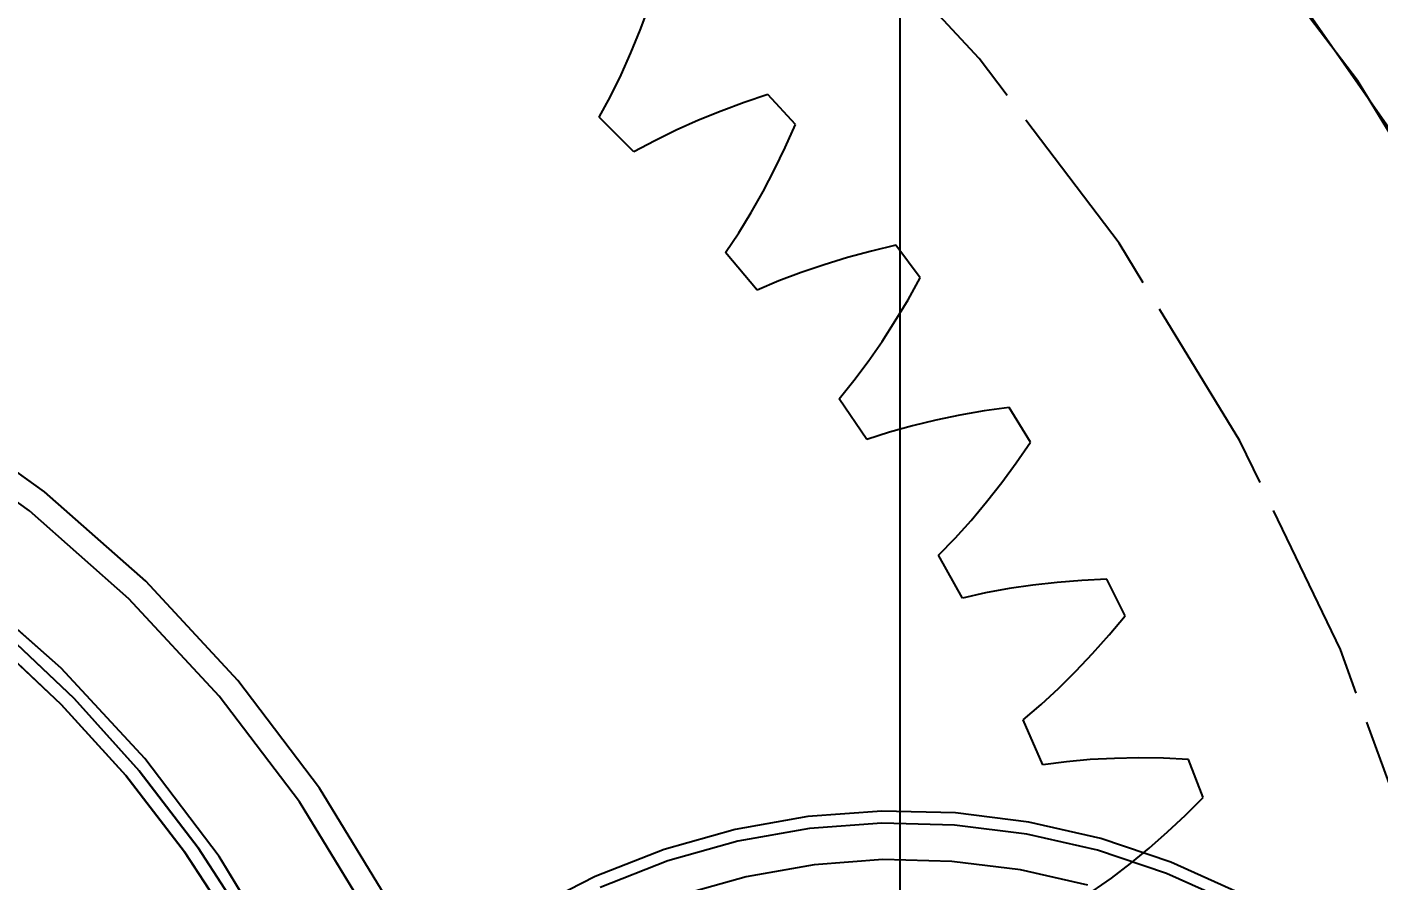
# Model space of a CAD drawing. Header units: millimetres. Extents: x -9 to 221, y -53 to 196.
# Drawn here: x 32.06 to 43.19, y 151.22 to 158.25 of the extents above; entities that cross this region are included whole.
import ezdxf

# ---------------------------------------------------------------- set-up
doc = ezdxf.new("R2010")
doc.units = ezdxf.units.MM
doc.linetypes.add('DASHED', pattern=[1.524, 1.27, -0.254])
for name, color, linetype in [('DIMS', 3, 'CONTINUOUS'), ('HIDDEN', 8, 'DASHED'), ('VISIBLE', 7, 'CONTINUOUS')]:
    doc.layers.add(name, color=color, linetype=linetype)
doc.styles.add('OpenSansCondensed-Light', font='OpenSansCondensed-Light.ttf')
doc.dimstyles.new('EZDXF', dxfattribs={"dimtxt": 0.25, "dimasz": 0.175, "dimexe": 0.375, "dimexo": 0.125, "dimgap": 0.1, "dimtad": 1, "dimlfac": 100, "dimzin": 12, "dimdsep": 46, "dimtxsty": 'OpenSansCondensed-Light', "dimblk": 'ARCHTICK', "dimcen": 2.5, "dimazin": 3, "dimtfac": 0.5, "dimtmove": 2, "dimatfit": 3})

# ---------------------------------------------------------------- blocks, each defined once
blk = doc.blocks.new('_ARCHTICK')
at = {"color": 0, "linetype": 'BYBLOCK', "const_width": 0.15}
blk.add_lwpolyline([(-0.5, -0.5), (0.5, 0.5)], dxfattribs=at)

msp = doc.modelspace()

# ---------------------------------------------------------------- linework, layer by layer
at = {"layer": 'HIDDEN'}
for points in [[(46.75, 145.7), (46.64316, 147.84071), (46.32371, 149.96014), (45.79482, 152.03724), (45.06174, 154.05135), (44.13176, 155.98246), (43.01413, 157.81138), (41.71996, 159.51993), (40.26209, 161.09114), (38.65503, 162.50938), (36.91474, 163.76056), (35.05853, 164.83224), (33.10483, 165.71379), (31.07307, 166.39642), (28.98344, 166.87337), (26.8567, 167.13988), (24.71399, 167.19332), (22.57661, 167.03314), (20.4658, 166.66095), (18.40254, 166.08044), (16.40733, 165.29738), (14.5, 164.31955), (12.69951, 163.15667)], [(43.29431, 157.38986), (42.40847, 158.65519), (41.43407, 159.85366), (40.37613, 160.97907), (39.24013, 162.02563), (38.03193, 162.98792), (36.75775, 163.86099), (35.42418, 164.64033), (34.0381, 165.32191), (32.60666, 165.90222), (31.13725, 166.37826), (29.63746, 166.74757), (28.11502, 167.00825), (26.57779, 167.15896), (25.03372, 167.19891), (23.49075, 167.1279), (21.95687, 166.9463), (20.43999, 166.65504), (18.94793, 166.25563), (17.48839, 165.75012), (16.06892, 165.14113), (14.69683, 164.43181), (13.37921, 163.6258)], [(44.375, 145.7), (44.27996, 147.60424), (43.9958, 149.48954), (43.52533, 151.33719), (42.87323, 153.12882), (42.04599, 154.84661), (41.05182, 156.4735), (39.9006, 157.99331), (38.60378, 159.39095), (37.17424, 160.65253), (35.6262, 161.7655), (33.97503, 162.7188), (32.23715, 163.50296), (30.42982, 164.11019), (28.57102, 164.53445), (26.67921, 164.77152), (24.7732, 164.81906), (22.87193, 164.67657), (20.99429, 164.3455), (19.15894, 163.82911), (17.38413, 163.13255), (15.6875, 162.26274), (14.0859, 161.22831), (12.59526, 160.03957)], [(44.375, 145.7), (44.27996, 147.60424), (43.9958, 149.48954), (43.52533, 151.33719), (42.87323, 153.12882), (42.04599, 154.84661), (41.05182, 156.4735), (39.9006, 157.99331), (38.60378, 159.39095), (37.17424, 160.65253), (35.6262, 161.7655), (33.97503, 162.7188), (32.23715, 163.50296), (30.42982, 164.11019), (28.57102, 164.53445), (26.67921, 164.77152), (24.7732, 164.81906), (22.87193, 164.67657), (20.99429, 164.3455), (19.15894, 163.82911), (17.38413, 163.13255), (15.6875, 162.26274), (14.0859, 161.22831), (12.59526, 160.03957)], [(37.11054, 158.22558), (37.18147, 158.41638)], [(37.11054, 158.22558), (37.18147, 158.41638)], [(37.03452, 158.03912), (37.11054, 158.22558)], [(37.03452, 158.03912), (37.11054, 158.22558)], [(36.95321, 157.85732), (37.03452, 158.03912)], [(36.95321, 157.85732), (37.03452, 158.03912)], [(36.86629, 157.68058), (36.95321, 157.85732)], [(36.86629, 157.68058), (36.95321, 157.85732)], [(36.7733, 157.50947), (36.86629, 157.68058)], [(36.7733, 157.50947), (36.86629, 157.68058)], [(38.16126, 157.69749), (37.96638, 157.63147)], [(38.16126, 157.69749), (37.96638, 157.63147)], [(38.38762, 157.4492), (38.16126, 157.69749)], [(38.38762, 157.4492), (38.16126, 157.69749)], [(37.77558, 157.56054), (37.58912, 157.48452)], [(37.77558, 157.56054), (37.58912, 157.48452)], [(37.96638, 157.63147), (37.77558, 157.56054)], [(37.96638, 157.63147), (37.77558, 157.56054)], [(37.05947, 157.2233), (36.7733, 157.50947)], [(37.05947, 157.2233), (36.7733, 157.50947)], [(37.58912, 157.48452), (37.40732, 157.40321)], [(37.58912, 157.48452), (37.40732, 157.40321)], [(38.30389, 157.26124), (38.38762, 157.4492)], [(38.30389, 157.26124), (38.38762, 157.4492)], [(37.40732, 157.40321), (37.23058, 157.31629)], [(37.40732, 157.40321), (37.23058, 157.31629)], [(37.23058, 157.31629), (37.05947, 157.2233)], [(37.23058, 157.31629), (37.05947, 157.2233)], [(38.21565, 157.0778), (38.30389, 157.26124)], [(38.21565, 157.0778), (38.30389, 157.26124)], [(38.12276, 156.89915), (38.21565, 157.0778)], [(38.12276, 156.89915), (38.21565, 157.0778)], [(38.02503, 156.72562), (38.12276, 156.89915)], [(38.02503, 156.72562), (38.12276, 156.89915)], [(37.92217, 156.55766), (38.02503, 156.72562)], [(37.92217, 156.55766), (38.02503, 156.72562)], [(37.81378, 156.39586), (37.92217, 156.55766)], [(37.81378, 156.39586), (37.92217, 156.55766)], [(39.21318, 156.45501), (39.01303, 156.40725)], [(39.21318, 156.45501), (39.01303, 156.40725)], [(39.41565, 156.18689), (39.21318, 156.45501)], [(39.41565, 156.18689), (39.21318, 156.45501)], [(38.07233, 156.0845), (37.81378, 156.39586)], [(38.07233, 156.0845), (37.81378, 156.39586)], [(38.8165, 156.35423), (38.62382, 156.29574)], [(38.8165, 156.35423), (38.62382, 156.29574)], [(39.01303, 156.40725), (38.8165, 156.35423)], [(39.01303, 156.40725), (38.8165, 156.35423)], [(38.43529, 156.23155), (38.25129, 156.16131)], [(38.43529, 156.23155), (38.25129, 156.16131)], [(38.62382, 156.29574), (38.43529, 156.23155)], [(38.62382, 156.29574), (38.43529, 156.23155)], [(38.25129, 156.16131), (38.07233, 156.0845)], [(38.25129, 156.16131), (38.07233, 156.0845)], [(39.31495, 156.00746), (39.41565, 156.18689)], [(39.31495, 156.00746), (39.41565, 156.18689)], [(39.21016, 155.83294), (39.31495, 156.00746)], [(39.21016, 155.83294), (39.31495, 156.00746)], [(39.10118, 155.66362), (39.21016, 155.83294)], [(39.10118, 155.66362), (39.21016, 155.83294)], [(38.98785, 155.49986), (39.10118, 155.66362)], [(38.98785, 155.49986), (39.10118, 155.66362)], [(38.86993, 155.3421), (38.98785, 155.49986)], [(38.86993, 155.3421), (38.98785, 155.49986)], [(38.74708, 155.19099), (38.86993, 155.3421)], [(38.74708, 155.19099), (38.86993, 155.3421)], [(38.97579, 154.85711), (38.74708, 155.19099)], [(38.97579, 154.85711), (38.74708, 155.19099)], [(40.14596, 155.12078), (39.94226, 155.09169)], [(40.14596, 155.12078), (39.94226, 155.09169)], [(40.32283, 154.83511), (40.14596, 155.12078)], [(40.32283, 154.83511), (40.14596, 155.12078)], [(36.41, 145.7), (36.35454, 146.81118), (36.18872, 147.91131), (35.91419, 148.98947), (35.53367, 150.03493), (35.05095, 151.03731), (34.47082, 151.98665), (33.79906, 152.87351), (33.04232, 153.68907), (32.20815, 154.42524), (31.30482, 155.07469)], [(39.54443, 155.01656), (39.35078, 154.97004)], [(39.54443, 155.01656), (39.35078, 154.97004)], [(39.74168, 155.05702), (39.54443, 155.01656)], [(39.74168, 155.05702), (39.54443, 155.01656)], [(39.94226, 155.09169), (39.74168, 155.05702)], [(39.94226, 155.09169), (39.74168, 155.05702)], [(36.21, 145.7), (36.15554, 146.79126), (35.99269, 147.87168), (35.72308, 148.93052), (35.34938, 149.95725), (34.87531, 150.94166), (34.30558, 151.87399), (33.64585, 152.74495), (32.90268, 153.5459), (32.08345, 154.26887), (31.19631, 154.90668)], [(39.16108, 154.91708), (38.97579, 154.85711)], [(39.16108, 154.91708), (38.97579, 154.85711)], [(39.35078, 154.97004), (39.16108, 154.91708)], [(39.35078, 154.97004), (39.16108, 154.91708)], [(40.206, 154.66574), (40.32283, 154.83511)], [(40.206, 154.66574), (40.32283, 154.83511)], [(40.08555, 154.50164), (40.206, 154.66574)], [(40.08555, 154.50164), (40.206, 154.66574)], [(39.96142, 154.3431), (40.08555, 154.50164)], [(39.96142, 154.3431), (40.08555, 154.50164)], [(39.83346, 154.19049), (39.96142, 154.3431)], [(39.83346, 154.19049), (39.96142, 154.3431)], [(39.70149, 154.04428), (39.83346, 154.19049)], [(39.70149, 154.04428), (39.83346, 154.19049)], [(39.56522, 153.90515), (39.70149, 154.04428)], [(39.56522, 153.90515), (39.70149, 154.04428)], [(39.76215, 153.55159), (39.56522, 153.90515)], [(39.76215, 153.55159), (39.56522, 153.90515)], [(40.34307, 153.6579), (40.14596, 153.62944)], [(40.34307, 153.6579), (40.14596, 153.62944)], [(40.54322, 153.67998), (40.34307, 153.6579)], [(40.54322, 153.67998), (40.34307, 153.6579)], [(40.74615, 153.69599), (40.54322, 153.67998)], [(40.74615, 153.69599), (40.54322, 153.67998)], [(40.95166, 153.70616), (40.74615, 153.69599)], [(40.95166, 153.70616), (40.74615, 153.69599)], [(41.10142, 153.4054), (40.95166, 153.70616)], [(41.10142, 153.4054), (40.95166, 153.70616)], [(35.41, 145.7), (35.35951, 146.71161), (35.20855, 147.71316), (34.95862, 148.69471), (34.6122, 149.6465), (34.17273, 150.55906), (33.64459, 151.42333), (33.03301, 152.23072), (32.34409, 152.97321), (31.58466, 153.64341)], [(39.95218, 153.59421), (39.76215, 153.55159)], [(39.95218, 153.59421), (39.76215, 153.55159)], [(40.14596, 153.62944), (39.95218, 153.59421)], [(40.14596, 153.62944), (39.95218, 153.59421)], [(40.96945, 153.24753), (41.10142, 153.4054)], [(40.96945, 153.24753), (41.10142, 153.4054)], [(31.47901, 137.94101), (32.07613, 138.46077), (32.63003, 139.02635), (33.13722, 139.63417), (33.59448, 140.2804), (33.99892, 140.96093), (34.34798, 141.67146), (34.63945, 142.40748), (34.87149, 143.16436), (35.04261, 143.93728), (35.15176, 144.72136), (35.19822, 145.51163), (35.18171, 146.3031), (35.10233, 147.09075), (34.96058, 147.86959), (34.75737, 148.63471), (34.49397, 149.38124), (34.17206, 150.10448), (33.79367, 150.79983), (33.3612, 151.4629), (32.87738, 152.08949), (32.34528, 152.67563), (31.76827, 153.21762)], [(31.53877, 137.84793), (32.1421, 138.37179), (32.70194, 138.94188), (33.21478, 139.55461), (33.67737, 140.2061), (34.0868, 140.89224), (34.44049, 141.60872), (34.73619, 142.35101), (34.97206, 143.11442), (35.14659, 143.89415), (35.25869, 144.68526), (35.30765, 145.48278), (35.29317, 146.28167), (35.21533, 147.07689), (35.07462, 147.86342), (34.87194, 148.6363), (34.60856, 149.39066), (34.28614, 150.12174), (33.90671, 150.82493), (33.47268, 151.49578), (32.98678, 152.13008), (32.45206, 152.72381), (31.87192, 153.27323)], [(40.83438, 153.09524), (40.96945, 153.24753)], [(40.83438, 153.09524), (40.96945, 153.24753)], [(40.69615, 152.94883), (40.83438, 153.09524)], [(40.69615, 152.94883), (40.83438, 153.09524)], [(40.55465, 152.80867), (40.69615, 152.94883)], [(40.55465, 152.80867), (40.69615, 152.94883)], [(40.40976, 152.67527), (40.55465, 152.80867)], [(40.40976, 152.67527), (40.55465, 152.80867)], [(40.26123, 152.54931), (40.40976, 152.67527)], [(40.26123, 152.54931), (40.40976, 152.67527)], [(40.4247, 152.17908), (40.26123, 152.54931)], [(40.4247, 152.17908), (40.26123, 152.54931)], [(40.81405, 152.22119), (40.61785, 152.20399)], [(40.81405, 152.22119), (40.61785, 152.20399)], [(41.01295, 152.23134), (40.81405, 152.22119)], [(41.01295, 152.23134), (40.81405, 152.22119)], [(41.21428, 152.23486), (41.01295, 152.23134)], [(41.21428, 152.23486), (41.01295, 152.23134)], [(41.41782, 152.23208), (41.21428, 152.23486)], [(41.41782, 152.23208), (41.21428, 152.23486)], [(41.62339, 152.22324), (41.41782, 152.23208)], [(41.62339, 152.22324), (41.41782, 152.23208)], [(41.74476, 151.90995), (41.62339, 152.22324)], [(41.74476, 151.90995), (41.62339, 152.22324)], [(40.61785, 152.20399), (40.4247, 152.17908)], [(40.61785, 152.20399), (40.4247, 152.17908)], [(41.5988, 151.76492), (41.74476, 151.90995)], [(41.5988, 151.76492), (41.74476, 151.90995)], [(42.03289, 151.12822), (41.47858, 151.37833), (40.90213, 151.57201), (40.30925, 151.70733), (39.70585, 151.78294), (39.09792, 151.7981), (38.4915, 151.75266), (37.89262, 151.64706), (37.30723, 151.48236), (36.74115, 151.26019), (36.2, 150.98275)], [(42.03289, 151.12822), (41.47858, 151.37833), (40.90213, 151.57201), (40.30925, 151.70733), (39.70585, 151.78294), (39.09792, 151.7981), (38.4915, 151.75266), (37.89262, 151.64706), (37.30723, 151.48236), (36.74115, 151.26019), (36.2, 150.98275)], [(41.98726, 151.03923), (41.44205, 151.28524), (40.87504, 151.47575), (40.29189, 151.60885), (39.69838, 151.68322), (39.10042, 151.69814), (38.50394, 151.65344), (37.91487, 151.54957), (37.33908, 151.38756), (36.78228, 151.16904)], [(41.98726, 151.03923), (41.44205, 151.28524), (40.87504, 151.47575), (40.29189, 151.60885), (39.69838, 151.68322), (39.10042, 151.69814), (38.50394, 151.65344), (37.91487, 151.54957), (37.33908, 151.38756), (36.78228, 151.16904)], [(41.98726, 151.03923), (41.44205, 151.28524), (40.87504, 151.47575), (40.29189, 151.60885), (39.69838, 151.68322), (39.10042, 151.69814), (38.50394, 151.65344), (37.91487, 151.54957), (37.33908, 151.38756), (36.78228, 151.16904)], [(41.98726, 151.03923), (41.44205, 151.28524), (40.87504, 151.47575), (40.29189, 151.60885), (39.69838, 151.68322), (39.10042, 151.69814), (38.50394, 151.65344), (37.91487, 151.54957), (37.33908, 151.38756), (36.78228, 151.16904)], [(41.45025, 151.62575), (41.5988, 151.76492)], [(41.45025, 151.62575), (41.5988, 151.76492)], [(41.29909, 151.49272), (41.45025, 151.62575)], [(41.29909, 151.49272), (41.45025, 151.62575)], [(41.14527, 151.36622), (41.29909, 151.49272)], [(41.14527, 151.36622), (41.29909, 151.49272)], [(40.79379, 151.18696), (40.23979, 151.3134), (39.67596, 151.38406), (39.1079, 151.39823), (38.54124, 151.35576), (37.98163, 151.25709), (37.43463, 151.10319)], [(40.79379, 151.18696), (40.23979, 151.3134), (39.67596, 151.38406), (39.1079, 151.39823), (38.54124, 151.35576), (37.98163, 151.25709), (37.43463, 151.10319)], [(40.98869, 151.24675), (41.14527, 151.36622)], [(40.98869, 151.24675), (41.14527, 151.36622)], [(40.82917, 151.13503), (40.98869, 151.24675)], [(40.82917, 151.13503), (40.98869, 151.24675)]]:
    msp.add_lwpolyline(points, dxfattribs=at)
at = {"layer": 'VISIBLE'}
for points in [[(36.41, 145.7), (36.35454, 146.81118), (36.18872, 147.91131), (35.91419, 148.98947), (35.53367, 150.03493), (35.05095, 151.03731), (34.47082, 151.98665), (33.79906, 152.87351), (33.04232, 153.68907), (32.20815, 154.42524), (31.30482, 155.07469)], [(36.21, 145.7), (36.15554, 146.79126), (35.99269, 147.87168), (35.72308, 148.93052), (35.34938, 149.95725), (34.87531, 150.94166), (34.30558, 151.87399), (33.64585, 152.74495), (32.90268, 153.5459), (32.08345, 154.26887), (31.19631, 154.90668)], [(35.41, 145.7), (35.35951, 146.71161), (35.20855, 147.71316), (34.95862, 148.69471), (34.6122, 149.6465), (34.17273, 150.55906), (33.64459, 151.42333), (33.03301, 152.23072), (32.34409, 152.97321), (31.58466, 153.64341)], [(31.76827, 153.21762), (32.34528, 152.67563), (32.87738, 152.08949), (33.3612, 151.4629), (33.79367, 150.79983), (34.17206, 150.10448), (34.49397, 149.38124), (34.75737, 148.63471), (34.96058, 147.86959), (35.10233, 147.09075), (35.18171, 146.3031), (35.19822, 145.51163), (35.15176, 144.72136), (35.04261, 143.93728), (34.87149, 143.16436), (34.63945, 142.40748), (34.34798, 141.67146), (33.99892, 140.96093), (33.59448, 140.2804), (33.13722, 139.63417), (32.63003, 139.02635), (32.07613, 138.46077), (31.47901, 137.94101)], [(31.87192, 153.27323), (32.45206, 152.72381), (32.98678, 152.13008), (33.47268, 151.49578), (33.90671, 150.82493), (34.28614, 150.12174), (34.60856, 149.39066), (34.87194, 148.6363), (35.07462, 147.86342), (35.21533, 147.07689), (35.29317, 146.28167), (35.30765, 145.48278), (35.25869, 144.68526), (35.14659, 143.89415), (34.97206, 143.11442), (34.73619, 142.35101), (34.44049, 141.60872), (34.0868, 140.89224), (33.67737, 140.2061), (33.21478, 139.55461), (32.70194, 138.94188), (32.1421, 138.37179), (31.53877, 137.84793)]]:
    msp.add_lwpolyline(points, dxfattribs=at)

# ---------------------------------------------------------------- dimensions: what is measured, and where the dimension line sits
at = {"layer": 'DIMS'}
msp.add_linear_dim(base=(25.25, 174.7), p1=(25.25, 145.7), p2=(39.25, 145.7), dimstyle='EZDXF', override={"dimtxt": 1.6, "dimasz": 1, "dimexe": 0.6, "dimexo": 0.5, "dimdec": 2}, dxfattribs=at).render()

doc.saveas('drawing.dxf')
